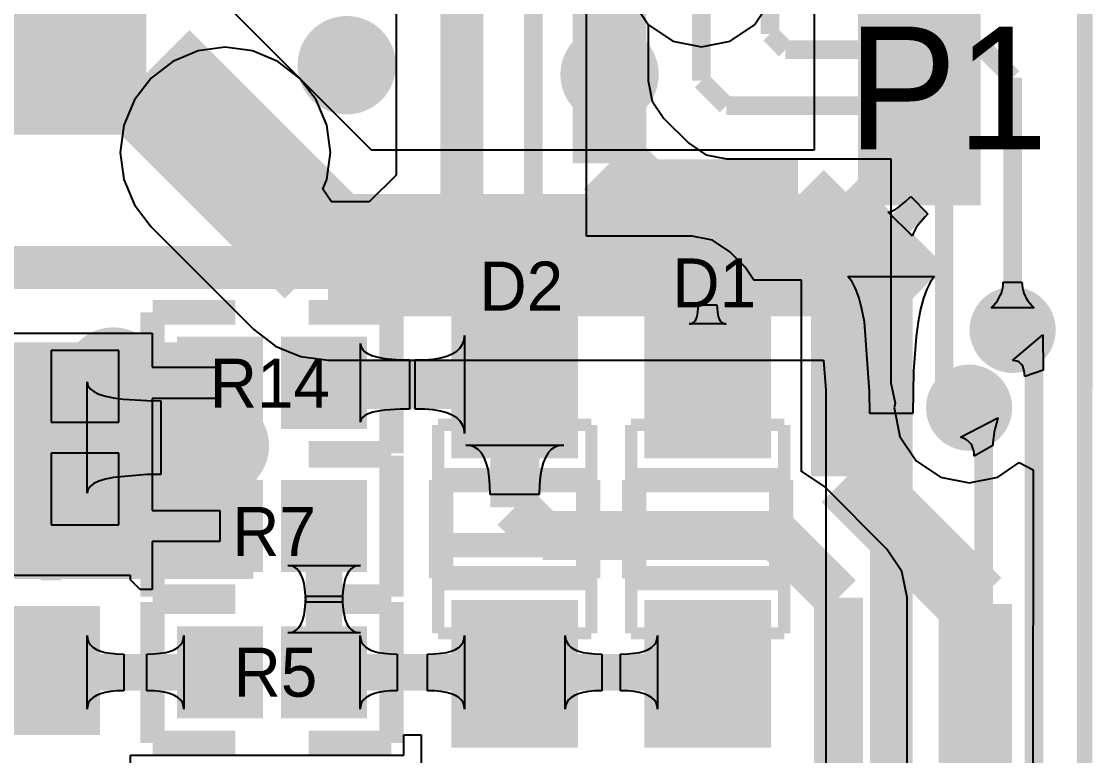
# Model space of a CAD drawing. Extents: x 72.1 to 112.7, y 45.7 to 113.8.
# Drawn here: x 96.83 to 105.58, y 66.02 to 72.01 of the extents above; entities that cross this region are included whole.
import ezdxf

# ---------------------------------------------------------------- set-up
doc = ezdxf.new("R2010")
doc.units = 0
doc.header["$MEASUREMENT"] = 0
for name, color, linetype in [('BOTTOMLAYER', 5, 'CONTINUOUS'), ('BOTTOMSOLDER', 6, 'CONTINUOUS'), ('KEEPOUTLAYER', 6, 'CONTINUOUS'), ('MECHANICAL13', 56, 'CONTINUOUS'), ('MECHANICAL15', 56, 'CONTINUOUS'), ('MULTILAYER', 9, 'CONTINUOUS'), ('TOPLAYER', 1, 'CONTINUOUS'), ('TOPOVERLAY', 2, 'CONTINUOUS'), ('TOPPASTE', 8, 'CONTINUOUS'), ('TOPSOLDER', 216, 'CONTINUOUS')]:
    doc.layers.add(name, color=color, linetype=linetype)

msp = doc.modelspace()

# ---------------------------------------------------------------- linework, layer by layer
at = {"layer": 'BOTTOMLAYER'}
for p, q in [((101.811204, 72.181291), (101.943817, 71.982825)), ((102.808966, 71.982825), (102.94158, 72.181291)), ((103.297457, 72.163488), (103.297457, 70.961334)), ((101.943817, 71.982825), (102.142282, 71.850212)), ((102.610501, 71.850212), (102.808966, 71.982825)), ((102.142282, 71.850212), (102.376392, 71.803646)), ((102.376392, 71.803646), (102.610501, 71.850212)), ((98.268297, 71.770319), (98.061523, 71.684672)), ((98.490192, 71.799534), (98.268297, 71.770319)), ((98.712086, 71.770319), (98.490192, 71.799534)), ((98.91886, 71.684672), (98.712086, 71.770319)), ((98.061523, 71.684672), (97.883965, 71.548427)), ((99.096419, 71.548427), (98.91886, 71.684672)), ((97.883965, 71.548427), (97.747719, 71.370868)), ((99.683512, 70.961334), (99.096419, 71.548427)), ((97.747719, 71.370868), (97.662073, 71.164094)), ((97.662073, 71.164094), (97.632858, 70.9422)), ((97.632858, 70.9422), (97.662073, 70.720306)), ((103.297457, 70.961334), (99.683512, 70.961334)), ((97.662073, 70.720306), (97.747719, 70.513532)), ((103.998575, 70.504957), (104.039231, 70.538899)), ((104.039231, 70.538899), (104.084079, 70.58151)), ((104.084079, 70.58151), (104.225501, 70.440088)), ((97.747719, 70.513532), (97.883965, 70.335973)), ((103.901756, 70.455142), (103.915273, 70.458028)), ((104.099134, 70.257764), (103.901756, 70.455142)), ((103.915273, 70.458028), (103.929838, 70.46308)), ((103.929838, 70.46308), (103.945451, 70.470298)), ((103.945451, 70.470298), (103.962111, 70.479684)), ((103.962111, 70.479684), (103.97982, 70.491238)), ((103.97982, 70.491238), (103.998575, 70.504957)), ((104.203111, 70.417141), (104.148948, 70.354584)), ((104.225501, 70.440088), (104.203111, 70.417141)), ((97.883965, 70.335973), (98.722165, 69.497773)), ((104.102019, 70.271282), (104.099134, 70.257764)), ((104.107071, 70.285846), (104.102019, 70.271282)), ((104.11429, 70.30146), (104.107071, 70.285846)), ((104.123675, 70.318119), (104.11429, 70.30146)), ((104.13523, 70.335828), (104.123675, 70.318119)), ((104.148948, 70.354584), (104.13523, 70.335828)), ((103.605985, 69.885098), (103.572018, 69.928468)), ((103.572018, 69.928468), (104.279565, 69.928468)), ((104.279565, 69.928468), (104.245598, 69.885098)), ((103.636376, 69.826586), (103.605985, 69.885098)), ((104.245598, 69.885098), (104.215207, 69.826586)), ((103.663191, 69.752934), (103.636376, 69.826586)), ((103.686432, 69.664141), (103.663191, 69.752934)), ((104.188392, 69.752934), (104.165151, 69.664141)), ((104.215207, 69.826586), (104.188392, 69.752934)), ((103.706099, 69.560206), (103.686432, 69.664141)), ((104.165151, 69.664141), (104.145484, 69.560206)), ((98.722165, 69.497773), (98.899723, 69.361528)), ((103.749005, 68.993062), (103.706099, 69.560206)), ((104.145484, 69.560206), (104.129396, 69.441131)), ((104.129396, 69.441131), (104.107943, 69.15756)), ((104.915277, 69.244403), (105.163132, 69.454164)), ((105.163132, 69.454164), (105.166592, 69.165086)), ((98.899723, 69.361528), (98.985372, 69.326051)), ((98.985372, 69.326051), (99.106497, 69.275879)), ((99.106497, 69.275879), (99.328392, 69.246666)), ((99.328392, 69.246666), (103.371942, 69.246666)), ((103.371942, 69.246666), (103.390509, 69.001229)), ((104.934146, 69.243024), (104.915277, 69.244403)), ((104.95103, 69.239064), (104.934146, 69.243024)), ((104.965927, 69.232526), (104.95103, 69.239064)), ((104.978838, 69.223405), (104.965927, 69.232526)), ((104.989762, 69.211703), (104.978838, 69.223405)), ((104.107943, 69.15756), (104.100793, 68.813423)), ((104.9987, 69.197423), (104.989762, 69.211703)), ((105.005652, 69.180563), (104.9987, 69.197423)), ((105.010618, 69.161119), (105.005652, 69.180563)), ((105.013597, 69.139097), (105.010618, 69.161119)), ((105.014593, 69.114495), (105.013597, 69.139097)), ((105.166592, 69.165086), (105.014593, 69.114495)), ((103.390509, 69.001229), (103.390509, 64.919603)), ((103.750791, 68.813423), (103.749005, 68.993062)), ((104.100793, 68.813423), (103.750791, 68.813423)), ((104.490784, 68.619403), (104.79674, 68.776764)), ((104.788769, 68.752956), (104.769895, 68.683274)), ((104.79674, 68.776764), (104.788769, 68.752956)), ((104.512067, 68.611956), (104.490784, 68.619403)), ((104.531109, 68.60269), (104.512067, 68.611956)), ((104.765282, 68.660625), (104.756473, 68.594414)), ((104.769895, 68.683274), (104.765282, 68.660625)), ((104.547909, 68.5916), (104.531109, 68.60269)), ((104.562471, 68.578687), (104.547909, 68.5916)), ((104.574792, 68.563955), (104.562471, 68.578687)), ((104.584873, 68.547399), (104.574792, 68.563955)), ((104.592714, 68.52902), (104.584873, 68.547399)), ((104.598315, 68.508822), (104.592714, 68.52902)), ((104.754797, 68.551722), (104.602793, 68.462954)), ((104.755216, 68.572924), (104.754797, 68.551722)), ((104.756473, 68.594414), (104.755216, 68.572924)), ((104.601675, 68.486797), (104.598315, 68.508822)), ((104.602793, 68.462954), (104.601675, 68.486797))]:
    msp.add_line(p, q, dxfattribs=at)
for points, const_width in [([(104.15479, 70.510799), (104.15479, 72.771)], 1.000001), ([(98.490192, 70.9422), (99.328392, 70.104)], 1.000001), ([(103.747992, 70.104), (104.010793, 70.366801)], 1.000001), ([(99.328392, 70.104), (103.747992, 70.104)], 1.000001), ([(103.925792, 70.2818), (104.15479, 70.510799)], 0.2), ([(103.925792, 64.919603), (103.925792, 70.2818)], 0.349999), ([(104.916392, 69.4944), (105.090592, 69.320199)], 0.152001), ([(105.090592, 53.438001), (105.090592, 69.320199)], 0.152001), ([(104.560792, 68.8594), (104.678795, 68.741397)], 0.152001), ([(104.678795, 53.813603), (104.678795, 68.741397)], 0.152001)]:
    msp.add_lwpolyline(points, dxfattribs=dict(at, const_width=const_width))
for points, const_width in [([(99.330792, 71.6534, 1), (99.630791, 71.6534, 1)], 0.299999), ([(101.476393, 71.5772, 1), (101.776393, 71.5772, 1)], 0.299999), ([(98.340192, 70.9422, 1), (98.640191, 70.9422, 1)], 0.299999), ([(104.791393, 69.4944, 1), (105.04139, 69.4944, 1)], 0.249999), ([(97.425792, 69.1134, 1), (97.725791, 69.1134, 1)], 0.299999), ([(104.435793, 68.8594, 1), (104.68579, 68.8594, 1)], 0.249999), ([(98.296189, 68.547803, 1), (98.596188, 68.547803, 1)], 0.299999), ([(97.469792, 68.0212, 1), (97.769792, 68.0212, 1)], 0.299999)]:
    msp.add_lwpolyline(points, format="xyb", close=True, dxfattribs=dict(at, const_width=const_width))
at = {"layer": 'BOTTOMSOLDER'}
for points, const_width in [([(103.753991, 72.771, 1), (104.55559, 72.771, 1)], 0.801599), ([(99.279992, 71.6534, 1), (99.681591, 71.6534, 1)], 0.401599), ([(101.425593, 71.5772, 1), (101.827193, 71.5772, 1)], 0.401599), ([(98.289392, 70.9422, 1), (98.690991, 70.9422, 1)], 0.401599), ([(104.740593, 69.4944, 1), (105.09219, 69.4944, 1)], 0.351599), ([(97.374992, 69.1134, 1), (97.776591, 69.1134, 1)], 0.401599), ([(104.384993, 68.8594, 1), (104.73659, 68.8594, 1)], 0.351599), ([(98.245389, 68.547803, 1), (98.646988, 68.547803, 1)], 0.401599), ([(97.418992, 68.0212, 1), (97.820592, 68.0212, 1)], 0.401599)]:
    msp.add_lwpolyline(points, format="xyb", close=True, dxfattribs=dict(at, const_width=const_width))
at = {"layer": 'KEEPOUTLAYER', "const_width": 0.127}
msp.add_lwpolyline([(105.500592, 50.037992), (105.51333, 108.887237)], dxfattribs=at)
at = {"layer": 'MECHANICAL13', "const_width": 0.1}
for points in [[(100.227389, 68.718798), (101.477389, 68.718801)], [(100.227389, 68.718798), (100.227394, 67.018799)], [(101.477389, 68.718801), (101.477394, 67.018802)], [(101.802189, 68.718798), (103.052189, 68.718801)], [(101.802189, 68.718798), (101.802194, 67.018799)], [(103.052189, 68.718801), (103.052194, 67.018802)], [(100.227394, 67.018799), (101.477394, 67.018802)], [(101.802194, 67.018799), (103.052194, 67.018802)]]:
    msp.add_lwpolyline(points, dxfattribs=at)
at = {"layer": 'MECHANICAL15', "const_width": 0.1}
for points in [[(100.852389, 69.768799), (100.852394, 70.368795)], [(102.427189, 69.768799), (102.427194, 70.368795)], [(100.55239, 70.068803), (101.152391, 70.068801)], [(102.12719, 70.068803), (102.727191, 70.068801)]]:
    msp.add_lwpolyline(points, dxfattribs=at)
at = {"layer": 'MULTILAYER'}
for points, const_width in [([(99.330792, 71.6534, 1), (99.630791, 71.6534, 1)], 0.299999), ([(101.476393, 71.5772, 1), (101.776393, 71.5772, 1)], 0.299999), ([(98.340192, 70.9422, 1), (98.640191, 70.9422, 1)], 0.299999), ([(104.791393, 69.4944, 1), (105.04139, 69.4944, 1)], 0.249999), ([(97.425792, 69.1134, 1), (97.725791, 69.1134, 1)], 0.299999), ([(104.435793, 68.8594, 1), (104.68579, 68.8594, 1)], 0.249999), ([(98.296189, 68.547803, 1), (98.596188, 68.547803, 1)], 0.299999), ([(97.469792, 68.0212, 1), (97.769792, 68.0212, 1)], 0.299999)]:
    msp.add_lwpolyline(points, format="xyb", close=True, dxfattribs=dict(at, const_width=const_width))
at = {"layer": 'TOPLAYER'}
for p, q in [((101.439137, 70.259148), (101.439137, 73.837787)), ((99.885309, 72.731056), (99.885309, 70.757519)), ((99.096419, 71.548427), (98.451208, 72.193638)), ((101.811204, 72.181291), (101.942047, 71.985475)), ((101.942047, 71.985475), (101.942047, 71.5264)), ((99.232667, 71.370866), (99.096419, 71.548427)), ((101.942047, 71.5264), (101.97511, 71.360182)), ((99.318313, 71.164092), (99.232667, 71.370866)), ((101.97511, 71.360182), (102.069262, 71.219271)), ((99.347528, 70.9422), (99.318313, 71.164092)), ((102.069262, 71.219271), (102.272457, 71.016076)), ((102.272457, 71.016076), (102.27246, 71.016073)), ((102.27246, 71.016073), (102.272457, 71.016073)), ((102.272457, 71.016073), (102.27246, 71.016068)), ((102.27246, 71.016068), (102.272462, 71.016068)), ((102.272462, 71.016068), (102.272465, 71.016066)), ((102.272465, 71.016066), (102.272465, 71.016068)), ((102.272465, 71.016068), (102.272465, 71.016066)), ((102.272465, 71.016066), (102.272465, 71.016066)), ((102.272465, 71.016066), (102.272465, 71.016066)), ((102.272465, 71.016066), (102.272468, 71.016066)), ((102.272468, 71.016066), (102.272468, 71.016068)), ((102.272468, 71.016068), (102.413374, 70.921918)), ((99.318313, 70.720303), (99.347528, 70.9422)), ((102.413374, 70.921918), (102.579592, 70.888855)), ((102.579592, 70.888855), (103.923247, 70.888855)), ((103.923247, 70.888855), (103.923247, 69.0626)), ((99.286411, 70.64328), (99.318313, 70.720303)), ((99.885309, 70.757519), (99.665472, 70.537682)), ((99.356969, 70.537682), (99.286411, 70.64328)), ((99.665472, 70.537682), (99.356969, 70.537682)), ((102.299988, 70.259148), (101.439137, 70.259148)), ((102.466206, 70.226085), (102.299988, 70.259148)), ((102.607118, 70.131932), (102.466206, 70.226085)), ((102.734311, 70.004737), (102.607118, 70.131932)), ((102.734318, 70.004732), (102.734311, 70.004737)), ((102.8051, 69.898798), (102.734318, 70.004732)), ((103.192189, 69.898798), (102.8051, 69.898798)), ((103.192189, 68.337758), (103.192189, 69.898798)), ((104.831482, 69.816411), (104.83643, 69.838151)), ((104.83643, 69.838151), (104.839402, 69.860203)), ((104.839402, 69.860203), (104.84039, 69.882568)), ((104.84039, 69.882568), (104.992394, 69.882568)), ((104.992394, 69.882568), (104.993382, 69.860203)), ((104.993382, 69.860203), (104.996353, 69.838151)), ((104.996353, 69.838151), (105.001301, 69.816411)), ((104.791881, 69.732558), (104.804751, 69.753056)), ((104.804751, 69.753056), (104.81564, 69.773863)), ((104.81564, 69.773863), (104.82455, 69.794981)), ((104.82455, 69.794981), (104.831482, 69.816411)), ((105.001301, 69.816411), (105.008233, 69.794981)), ((105.008233, 69.794981), (105.017143, 69.773863)), ((105.017143, 69.773863), (105.028032, 69.753056)), ((105.028032, 69.753056), (105.040902, 69.732558)), ((102.348154, 69.641839), (102.35043, 69.668172)), ((102.35043, 69.668172), (102.35119, 69.697603)), ((102.35119, 69.697603), (102.503188, 69.697603)), ((102.503188, 69.697603), (102.503948, 69.668172)), ((102.503948, 69.668172), (102.506224, 69.641839)), ((104.741391, 69.672937), (104.760202, 69.6925)), ((105.091393, 69.672937), (104.741391, 69.672937)), ((104.760202, 69.6925), (104.777032, 69.712373)), ((104.777032, 69.712373), (104.791881, 69.732558)), ((105.040902, 69.732558), (105.055751, 69.712373)), ((105.055751, 69.712373), (105.072581, 69.6925)), ((105.072581, 69.6925), (105.091393, 69.672937)), ((102.323882, 69.567486), (102.332226, 69.581428)), ((102.332226, 69.581428), (102.339054, 69.598466)), ((102.339054, 69.598466), (102.344362, 69.618603)), ((102.344362, 69.618603), (102.348154, 69.641839)), ((102.506224, 69.641839), (102.510016, 69.618603)), ((102.510016, 69.618603), (102.515325, 69.598466)), ((102.515325, 69.598466), (102.522152, 69.581428)), ((102.522152, 69.581428), (102.530496, 69.567486)), ((102.275338, 69.542703), (102.28975, 69.544253)), ((102.57904, 69.542703), (102.275338, 69.542703)), ((102.28975, 69.544253), (102.302645, 69.548898)), ((102.302645, 69.548898), (102.314022, 69.556645)), ((102.314022, 69.556645), (102.323882, 69.567486)), ((102.530496, 69.567486), (102.540356, 69.556645)), ((102.540356, 69.556645), (102.551733, 69.548898)), ((102.551733, 69.548898), (102.564628, 69.544253)), ((102.564628, 69.544253), (102.57904, 69.542703)), ((95.306759, 69.467118), (97.892194, 69.467118)), ((97.892194, 69.467118), (97.892194, 69.1896)), ((100.427363, 69.376801), (100.439454, 69.410798)), ((100.439454, 69.410798), (100.443485, 69.448799)), ((100.443485, 69.448799), (100.443485, 68.648801)), ((97.619792, 69.326811), (97.067792, 69.326811)), ((97.067792, 69.326811), (97.067792, 68.742611)), ((97.619792, 68.742611), (97.619792, 69.326811)), ((99.593146, 68.740647), (99.593146, 69.384553)), ((99.593146, 69.384553), (99.597146, 69.358759)), ((99.597146, 69.358759), (99.609145, 69.33568)), ((99.609145, 69.33568), (99.629145, 69.31532)), ((99.629145, 69.31532), (99.657146, 69.297672)), ((100.342723, 69.2988), (100.378997, 69.320799)), ((100.378997, 69.320799), (100.407211, 69.346801)), ((100.407211, 69.346801), (100.427363, 69.376801)), ((99.657146, 69.297672), (99.693146, 69.282737)), ((99.693146, 69.282737), (99.737146, 69.270519)), ((99.737146, 69.270519), (99.789145, 69.261017)), ((99.789145, 69.261017), (99.849145, 69.25423)), ((99.849145, 69.25423), (99.917146, 69.250156)), ((99.917146, 69.250156), (99.993145, 69.2488)), ((99.993145, 69.2488), (99.993145, 68.848801)), ((100.040437, 69.2488), (100.117016, 69.250799)), ((100.040437, 68.848801), (100.040437, 69.2488)), ((100.117016, 69.250799), (100.185535, 69.256801)), ((100.185535, 69.256801), (100.245992, 69.266801)), ((100.245992, 69.266801), (100.298387, 69.280799)), ((100.298387, 69.280799), (100.342723, 69.2988)), ((97.892194, 69.1896), (98.446194, 69.1896)), ((98.446194, 69.1896), (98.446194, 68.9356)), ((97.362744, 68.161459), (97.362744, 69.069763)), ((97.362744, 69.069763), (97.368744, 69.040474)), ((103.923247, 69.0626), (103.95631, 68.896382)), ((97.368744, 69.040474), (97.386745, 69.014269)), ((97.386745, 69.014269), (97.416744, 68.991145)), ((97.416744, 68.991145), (97.458743, 68.971104)), ((97.458743, 68.971104), (97.512744, 68.954147)), ((97.512744, 68.954147), (97.578743, 68.940274)), ((97.578743, 68.940274), (97.656744, 68.929484)), ((97.656744, 68.929484), (97.848743, 68.917152)), ((97.848743, 68.917152), (97.962743, 68.91561)), ((98.446194, 68.9356), (97.892194, 68.9356)), ((97.892194, 68.9356), (97.892194, 68.483602)), ((97.962743, 68.91561), (97.962743, 68.315611)), ((103.956373, 68.896286), (103.949038, 68.8594)), ((103.95631, 68.896382), (103.956373, 68.896286)), ((99.629145, 68.795806), (99.609145, 68.779583)), ((99.657146, 68.809865), (99.629145, 68.795806)), ((99.693146, 68.821762), (99.657146, 68.809865)), ((99.737146, 68.831496), (99.693146, 68.821762)), ((99.789145, 68.839067), (99.737146, 68.831496)), ((99.917146, 68.847719), (99.789145, 68.839067)), ((99.993145, 68.848801), (99.917146, 68.847719)), ((100.117016, 68.846802), (100.040437, 68.848801)), ((100.185535, 68.8408), (100.117016, 68.846802)), ((100.245992, 68.8308), (100.185535, 68.8408)), ((100.298387, 68.816802), (100.245992, 68.8308)), ((100.342723, 68.798801), (100.298387, 68.816802)), ((100.378997, 68.776802), (100.342723, 68.798801)), ((103.949038, 68.8594), (103.995604, 68.625291)), ((97.067792, 68.742611), (97.619792, 68.742611)), ((99.597146, 68.761196), (99.593146, 68.740647)), ((99.609145, 68.779583), (99.597146, 68.761196)), ((100.407211, 68.7508), (100.378997, 68.776802)), ((100.427363, 68.7208), (100.407211, 68.7508)), ((100.439454, 68.686802), (100.427363, 68.7208)), ((100.443485, 68.648801), (100.439454, 68.686802)), ((103.995604, 68.625291), (104.128217, 68.426825)), ((100.490391, 68.550866), (100.45239, 68.554897)), ((100.45239, 68.554897), (101.252388, 68.554897)), ((100.524389, 68.538776), (100.490391, 68.550866)), ((100.554389, 68.518623), (100.524389, 68.538776)), ((100.580391, 68.490409), (100.554389, 68.518623)), ((101.15039, 68.518623), (101.124388, 68.490409)), ((101.180389, 68.538776), (101.15039, 68.518623)), ((101.214387, 68.550866), (101.180389, 68.538776)), ((101.252388, 68.554897), (101.214387, 68.550866)), ((97.619792, 68.488611), (97.067792, 68.488611)), ((97.067792, 68.488611), (97.067792, 67.904411)), ((97.619792, 67.904411), (97.619792, 68.488611)), ((97.892192, 68.483604), (97.892184, 68.473196)), ((97.892184, 68.473196), (97.892189, 68.473196)), ((97.892189, 68.473196), (97.892189, 68.0212)), ((97.892194, 68.483602), (97.892192, 68.483604)), ((97.892194, 68.483602), (97.892194, 68.483602)), ((97.892194, 68.483602), (97.892194, 68.483602)), ((100.60239, 68.454135), (100.580391, 68.490409)), ((100.620391, 68.4098), (100.60239, 68.454135)), ((101.102389, 68.454135), (101.084388, 68.4098)), ((101.124388, 68.490409), (101.102389, 68.454135)), ((100.634389, 68.357405), (100.620391, 68.4098)), ((100.644388, 68.296947), (100.634389, 68.357405)), ((101.07039, 68.357405), (101.06039, 68.296947)), ((101.084388, 68.4098), (101.07039, 68.357405)), ((104.128217, 68.426825), (104.326682, 68.294212)), ((104.794901, 68.294212), (104.970956, 68.411852)), ((104.970956, 68.411852), (105.082957, 68.351971)), ((105.082957, 68.351971), (105.081687, 62.483164)), ((97.458743, 68.260117), (97.416744, 68.240077)), ((97.512744, 68.277075), (97.458743, 68.260117)), ((97.578743, 68.290948), (97.512744, 68.277075)), ((97.848743, 68.31407), (97.578743, 68.290948)), ((97.962743, 68.315611), (97.848743, 68.31407)), ((100.650391, 68.228428), (100.644388, 68.296947)), ((101.06039, 68.296947), (101.054388, 68.228428)), ((103.200591, 68.336086), (103.192189, 68.337758)), ((103.382519, 68.214527), (103.200591, 68.336086)), ((104.326682, 68.294212), (104.560792, 68.247646)), ((104.560792, 68.247646), (104.794901, 68.294212)), ((97.368744, 68.190748), (97.362744, 68.161459)), ((97.386745, 68.216953), (97.368744, 68.190748)), ((97.416744, 68.240077), (97.386745, 68.216953)), ((100.652389, 68.15185), (100.650391, 68.228428)), ((101.054388, 68.228428), (101.052389, 68.15185)), ((103.890519, 67.706527), (103.382519, 68.214527)), ((101.052389, 68.15185), (100.652389, 68.15185)), ((97.892189, 68.0212), (98.446189, 68.0212)), ((98.446189, 68.0212), (98.446189, 67.7672)), ((97.067792, 67.904411), (97.619792, 67.904411)), ((98.446189, 67.7672), (97.892189, 67.7672)), ((97.892189, 67.7672), (97.892189, 67.3754)), ((104.012081, 67.524597), (103.890519, 67.706527)), ((99.027158, 67.569248), (98.999238, 67.572247)), ((98.999238, 67.572247), (99.593141, 67.572247)), ((99.052141, 67.560248), (99.027158, 67.569248)), ((99.074183, 67.545247), (99.052141, 67.560248)), ((99.540238, 67.560248), (99.518196, 67.545247)), ((99.565221, 67.569248), (99.540238, 67.560248)), ((99.593141, 67.572247), (99.565221, 67.569248)), ((97.715791, 67.490589), (96.165792, 67.490589)), ((97.715791, 67.455804), (97.715791, 67.490589)), ((99.093287, 67.524246), (99.074183, 67.545247)), ((99.109451, 67.497249), (99.093287, 67.524246)), ((99.122677, 67.464247), (99.109451, 67.497249)), ((99.482928, 67.497249), (99.469702, 67.464247)), ((99.499092, 67.524246), (99.482928, 67.497249)), ((99.518196, 67.545247), (99.499092, 67.524246)), ((104.054765, 67.31), (104.012081, 67.524597)), ((97.79619, 67.375405), (97.715791, 67.455804)), ((99.132964, 67.425247), (99.122677, 67.464247)), ((99.140312, 67.380249), (99.132964, 67.425247)), ((99.144719, 67.329248), (99.140312, 67.380249)), ((99.452067, 67.380249), (99.44766, 67.329248)), ((99.459415, 67.425247), (99.452067, 67.380249)), ((99.469702, 67.464247), (99.459415, 67.425247)), ((97.892189, 67.3754), (97.79619, 67.375405)), ((97.79619, 67.375405), (97.79619, 67.375405)), ((99.14619, 67.272248), (99.144719, 67.329248)), ((99.144719, 67.265352), (99.14619, 67.322352)), ((99.14619, 67.322352), (99.446189, 67.322352)), ((99.44766, 67.329248), (99.446189, 67.272248)), ((99.446189, 67.322352), (99.44766, 67.265352)), ((104.054765, 64.477316), (104.054765, 67.31)), ((99.132964, 67.169353), (99.140312, 67.214351)), ((99.140312, 67.214351), (99.144719, 67.265352)), ((99.446189, 67.272248), (99.14619, 67.272248)), ((99.44766, 67.265352), (99.452067, 67.214351)), ((99.452067, 67.214351), (99.459415, 67.169353)), ((99.109451, 67.097351), (99.122677, 67.130353)), ((99.122677, 67.130353), (99.132964, 67.169353)), ((99.459415, 67.169353), (99.469702, 67.130353)), ((99.469702, 67.130353), (99.482928, 67.097351)), ((99.027158, 67.025352), (99.052141, 67.034352)), ((99.052141, 67.034352), (99.074183, 67.049353)), ((99.074183, 67.049353), (99.093287, 67.070354)), ((99.093287, 67.070354), (99.109451, 67.097351)), ((99.482928, 67.097351), (99.499092, 67.070354)), ((99.499092, 67.070354), (99.518196, 67.049353)), ((99.518196, 67.049353), (99.540238, 67.034352)), ((99.540238, 67.034352), (99.565221, 67.025352)), ((97.362744, 66.400401), (97.362744, 67.000399)), ((97.362744, 67.000399), (97.365744, 66.971901)), ((97.365744, 66.971901), (97.374743, 66.946399)), ((97.374743, 66.946399), (97.389744, 66.9239)), ((98.125011, 66.9239), (98.140164, 66.946399)), ((98.140164, 66.946399), (98.149255, 66.971901)), ((98.149255, 66.971901), (98.152285, 67.000399)), ((98.152285, 67.000399), (98.152285, 66.400401)), ((98.999238, 67.022353), (99.027158, 67.025352)), ((99.593141, 67.022353), (98.999238, 67.022353)), ((99.565221, 67.025352), (99.593141, 67.022353)), ((99.590093, 66.400401), (99.590093, 67.000399)), ((99.590093, 67.000399), (99.593123, 66.971901)), ((99.593123, 66.971901), (99.602214, 66.946399)), ((99.602214, 66.946399), (99.617367, 66.9239)), ((100.416215, 66.9239), (100.431369, 66.946399)), ((100.431369, 66.946399), (100.44046, 66.971901)), ((100.44046, 66.971901), (100.44349, 67.000399)), ((100.44349, 67.000399), (100.44349, 66.400401)), ((101.264347, 66.400401), (101.264347, 67.000399)), ((101.264347, 67.000399), (101.267346, 66.971901)), ((101.267346, 66.971901), (101.276346, 66.946399)), ((101.276346, 66.946399), (101.291347, 66.9239)), ((101.991015, 66.9239), (102.006169, 66.946399)), ((102.006169, 66.946399), (102.01526, 66.971901)), ((102.01526, 66.971901), (102.01829, 67.000399)), ((102.01829, 67.000399), (102.01829, 66.400401)), ((97.389744, 66.9239), (97.410745, 66.9044)), ((97.410745, 66.9044), (97.437743, 66.8879)), ((97.437743, 66.8879), (97.470745, 66.8744)), ((97.470745, 66.8744), (97.509744, 66.8639)), ((97.509744, 66.8639), (97.554743, 66.856399)), ((97.554743, 66.856399), (97.605743, 66.851901)), ((97.906817, 66.851901), (97.958336, 66.856399)), ((97.958336, 66.856399), (98.003792, 66.8639)), ((98.003792, 66.8639), (98.043187, 66.8744)), ((98.043187, 66.8744), (98.076522, 66.8879)), ((98.076522, 66.8879), (98.103797, 66.9044)), ((98.103797, 66.9044), (98.125011, 66.9239)), ((99.617367, 66.9239), (99.638582, 66.9044)), ((99.638582, 66.9044), (99.665856, 66.8879)), ((99.665856, 66.8879), (99.699191, 66.8744)), ((99.699191, 66.8744), (99.738586, 66.8639)), ((99.738586, 66.8639), (99.784042, 66.856399)), ((99.784042, 66.856399), (99.835561, 66.851901)), ((100.198022, 66.851901), (100.24954, 66.856399)), ((100.24954, 66.856399), (100.294996, 66.8639)), ((100.294996, 66.8639), (100.334392, 66.8744)), ((100.334392, 66.8744), (100.367729, 66.8879)), ((100.367729, 66.8879), (100.395001, 66.9044)), ((100.395001, 66.9044), (100.416215, 66.9239)), ((101.291347, 66.9239), (101.312348, 66.9044)), ((101.312348, 66.9044), (101.339345, 66.8879)), ((101.339345, 66.8879), (101.372347, 66.8744)), ((101.372347, 66.8744), (101.411347, 66.8639)), ((101.411347, 66.8639), (101.456345, 66.856399)), ((101.456345, 66.856399), (101.507346, 66.851901)), ((101.772822, 66.851901), (101.82434, 66.856399)), ((101.82434, 66.856399), (101.869796, 66.8639)), ((101.869796, 66.8639), (101.909192, 66.8744)), ((101.909192, 66.8744), (101.942529, 66.8879)), ((101.942529, 66.8879), (101.969801, 66.9044)), ((101.969801, 66.9044), (101.991015, 66.9239)), ((97.605743, 66.851901), (97.662743, 66.8504)), ((97.662743, 66.8504), (97.662743, 66.5504)), ((97.849238, 66.8504), (97.906817, 66.851901)), ((97.849238, 66.5504), (97.849238, 66.8504)), ((99.835561, 66.851901), (99.89314, 66.8504)), ((99.89314, 66.8504), (99.89314, 66.5504)), ((100.140442, 66.8504), (100.198022, 66.851901)), ((100.140442, 66.5504), (100.140442, 66.8504)), ((101.507346, 66.851901), (101.564346, 66.8504)), ((101.564346, 66.8504), (101.564346, 66.5504)), ((101.715242, 66.8504), (101.772822, 66.851901)), ((101.715242, 66.5504), (101.715242, 66.8504)), ((97.437743, 66.5129), (97.410745, 66.4964)), ((97.470745, 66.5264), (97.437743, 66.5129)), ((97.509744, 66.5369), (97.470745, 66.5264)), ((97.554743, 66.544401), (97.509744, 66.5369)), ((97.605743, 66.548899), (97.554743, 66.544401)), ((97.662743, 66.5504), (97.605743, 66.548899)), ((97.906817, 66.548899), (97.849238, 66.5504)), ((97.958336, 66.544401), (97.906817, 66.548899)), ((98.003792, 66.5369), (97.958336, 66.544401)), ((98.043187, 66.5264), (98.003792, 66.5369)), ((98.076522, 66.5129), (98.043187, 66.5264)), ((98.103797, 66.4964), (98.076522, 66.5129)), ((99.665856, 66.5129), (99.638582, 66.4964)), ((99.699191, 66.5264), (99.665856, 66.5129)), ((99.738586, 66.5369), (99.699191, 66.5264)), ((99.784042, 66.544401), (99.738586, 66.5369)), ((99.835561, 66.548899), (99.784042, 66.544401)), ((99.89314, 66.5504), (99.835561, 66.548899)), ((100.198022, 66.548899), (100.140442, 66.5504)), ((100.24954, 66.544401), (100.198022, 66.548899)), ((100.294996, 66.5369), (100.24954, 66.544401)), ((100.334392, 66.5264), (100.294996, 66.5369)), ((100.367729, 66.5129), (100.334392, 66.5264)), ((100.395001, 66.4964), (100.367729, 66.5129)), ((101.339345, 66.5129), (101.312348, 66.4964)), ((101.372347, 66.5264), (101.339345, 66.5129)), ((101.411347, 66.5369), (101.372347, 66.5264)), ((101.456345, 66.544401), (101.411347, 66.5369)), ((101.507346, 66.548899), (101.456345, 66.544401)), ((101.564346, 66.5504), (101.507346, 66.548899)), ((101.772822, 66.548899), (101.715242, 66.5504)), ((101.82434, 66.544401), (101.772822, 66.548899)), ((101.869796, 66.5369), (101.82434, 66.544401)), ((101.909192, 66.5264), (101.869796, 66.5369)), ((101.942529, 66.5129), (101.909192, 66.5264)), ((101.969801, 66.4964), (101.942529, 66.5129)), ((97.365744, 66.428899), (97.362744, 66.400401)), ((97.374743, 66.454401), (97.365744, 66.428899)), ((97.389744, 66.4769), (97.374743, 66.454401)), ((97.410745, 66.4964), (97.389744, 66.4769)), ((98.125011, 66.4769), (98.103797, 66.4964)), ((98.140164, 66.454401), (98.125011, 66.4769)), ((98.149255, 66.428899), (98.140164, 66.454401)), ((98.152285, 66.400401), (98.149255, 66.428899)), ((99.593123, 66.428899), (99.590093, 66.400401)), ((99.602214, 66.454401), (99.593123, 66.428899)), ((99.617367, 66.4769), (99.602214, 66.454401)), ((99.638582, 66.4964), (99.617367, 66.4769)), ((100.416215, 66.4769), (100.395001, 66.4964)), ((100.431369, 66.454401), (100.416215, 66.4769)), ((100.44046, 66.428899), (100.431369, 66.454401)), ((100.44349, 66.400401), (100.44046, 66.428899)), ((101.267346, 66.428899), (101.264347, 66.400401)), ((101.276346, 66.454401), (101.267346, 66.428899)), ((101.291347, 66.4769), (101.276346, 66.454401)), ((101.312348, 66.4964), (101.291347, 66.4769)), ((101.991015, 66.4769), (101.969801, 66.4964)), ((102.006169, 66.454401), (101.991015, 66.4769)), ((102.01526, 66.428899), (102.006169, 66.454401)), ((102.01829, 66.400401), (102.01526, 66.428899)), ((99.946188, 66.0254), (99.946188, 66.190604)), ((99.946188, 66.190604), (100.087394, 66.190604)), ((100.087394, 66.190604), (100.087394, 65.838802)), ((97.715791, 65.940589), (97.715791, 66.025398)), ((97.715791, 66.025398), (97.796193, 66.025398)), ((97.796193, 66.025398), (97.796193, 66.0254)), ((97.796193, 66.0254), (99.946188, 66.0254))]:
    msp.add_line(p, q, dxfattribs=at)
for points, const_width in [([(101.626393, 70.853999), (101.626393, 74.789601)], 0.599999), ([(101.004792, 69.9262), (101.004792, 73.8378)], 0.152001), ([(100.420592, 70.5358), (100.420592, 73.1012)], 0.349999), ([(102.935192, 71.9074), (102.935192, 72.931675)], 0.152001), ([(102.376392, 71.5264), (102.376392, 72.4154)], 0.152001), ([(91.733792, 71.587411), (97.844981, 71.587411)], 1.000001), ([(97.844981, 71.587411), (98.490192, 70.9422)], 1.000001), ([(102.935192, 71.9074), (103.062192, 71.7804)], 0.152001), ([(103.062192, 71.7804), (104.687792, 71.7804)], 0.152001), ([(104.687792, 71.7804), (104.916392, 71.5518)], 0.152001), ([(102.376392, 71.5264), (102.579592, 71.3232)], 0.152001), ([(104.916392, 69.4944), (104.916392, 71.5518)], 0.152001), ([(102.579592, 71.3232), (104.230592, 71.3232)], 0.152001), ([(104.230592, 71.3232), (104.357592, 71.1962)], 0.152001), ([(104.357592, 69.0626), (104.357592, 71.1962)], 0.152001), ([(101.626393, 70.853999), (101.893792, 70.5866)], 0.599999), ([(101.893792, 70.5866), (103.163792, 70.5866)], 0.599999), ([(103.163792, 70.5866), (103.570192, 70.1802)], 0.599999), ([(99.887192, 70.0024), (100.420592, 70.5358)], 0.349999), ([(103.570192, 68.3006), (103.570192, 70.1802)], 0.599999), ([(89.066792, 70.0024), (99.887192, 70.0024)], 0.349999), ([(101.004792, 69.9262), (101.106188, 69.824803)], 0.152001), ([(101.106188, 69.824803), (102.299988, 69.824803)], 0.152001), ([(102.299988, 69.824803), (102.427189, 69.697603)], 0.152001), ([(102.427189, 69.0488), (102.427189, 69.697603)], 0.152001), ([(104.941792, 69.5198), (105.043392, 69.4182)], 0.152001), ([(98.446194, 67.894205), (98.446194, 69.0626)], 0.599999), ([(99.296195, 69.0626), (99.309994, 69.0488)], 0.399999), ([(99.309994, 69.0488), (100.852389, 69.0488)], 0.399999), ([(100.852389, 68.046603), (100.852389, 69.0488)], 0.399999), ([(104.357592, 69.0626), (104.560792, 68.8594)], 0.152001), ([(96.940792, 68.615611), (98.378381, 68.615611)], 0.599999), ([(98.378381, 68.615611), (98.446189, 68.547803)], 0.599999), ([(98.446189, 67.8942), (98.446189, 68.547803)], 0.599999), ([(103.570192, 68.3006), (104.611592, 67.2592)], 0.599999), ([(98.446189, 67.8942), (98.446194, 67.894205)], 0.599999), ([(100.852389, 68.046603), (101.080992, 67.818)], 0.399999), ([(99.29619, 66.7004), (99.29619, 67.8942)], 0.299999), ([(101.080992, 67.818), (102.985992, 67.818)], 0.399999), ([(102.985992, 67.818), (103.493992, 67.31)], 0.399999), ([(104.611592, 63.627), (104.611592, 67.2592)], 0.599999), ([(103.493992, 64.2366), (103.493992, 67.31)], 0.399999), ([(96.940792, 66.715589), (96.955981, 66.7004)], 0.299999), ([(96.955981, 66.7004), (98.446189, 66.7004)], 0.299999), ([(99.29619, 66.7004), (102.415594, 66.7004)], 0.299999), ([(102.415594, 66.7004), (102.427194, 66.6888)], 0.299999)]:
    msp.add_lwpolyline(points, dxfattribs=dict(at, const_width=const_width))
for points, const_width in [([(99.330792, 71.6534, 1), (99.630791, 71.6534, 1)], 0.299999), ([(101.476393, 71.5772, 1), (101.776393, 71.5772, 1)], 0.299999), ([(98.340192, 70.9422, 1), (98.640191, 70.9422, 1)], 0.299999), ([(104.791393, 69.4944, 1), (105.04139, 69.4944, 1)], 0.249999), ([(97.425792, 69.1134, 1), (97.725791, 69.1134, 1)], 0.299999), ([(104.435793, 68.8594, 1), (104.68579, 68.8594, 1)], 0.249999), ([(98.296189, 68.547803, 1), (98.596188, 68.547803, 1)], 0.299999), ([(97.469792, 68.0212, 1), (97.769792, 68.0212, 1)], 0.299999)]:
    msp.add_lwpolyline(points, format="xyb", close=True, dxfattribs=dict(at, const_width=const_width))
for points in [[(101.26739, 68.548801), (101.26739, 69.548799), (100.437389, 68.548801), (100.437389, 69.548799)], [(102.84219, 68.548801), (102.84219, 69.548799), (102.012189, 68.548801), (102.012189, 69.548799)], [(95.924792, 67.4624), (98.718792, 67.4624), (95.924792, 69.3928), (98.718792, 69.3928)], [(98.146194, 68.737599), (98.746193, 68.737599), (98.146194, 69.387601), (98.746193, 69.387601)], [(98.996195, 68.737599), (99.596194, 68.737599), (98.996195, 69.387601), (99.596194, 69.387601)], [(97.365792, 68.158411), (97.365792, 69.072811), (96.515791, 68.158411), (96.515791, 69.072811)], [(98.746188, 68.219201), (98.146189, 68.219201), (98.746188, 67.569199), (98.146189, 67.569199)], [(99.596189, 68.219201), (98.99619, 68.219201), (99.596189, 67.569199), (98.99619, 67.569199)], [(97.365792, 66.290589), (97.365792, 67.14059), (96.515791, 66.290589), (96.515791, 67.14059)], [(101.267395, 66.188801), (101.267395, 67.188799), (100.437394, 66.188801), (100.437394, 67.188799)], [(102.842195, 66.188801), (102.842195, 67.188799), (102.012194, 66.188801), (102.012194, 67.188799)], [(98.746188, 67.025401), (98.146189, 67.025401), (98.746188, 66.375399), (98.146189, 66.375399)], [(99.596189, 67.025401), (98.99619, 67.025401), (99.596189, 66.375399), (98.99619, 66.375399)]]:
    msp.add_solid(points, dxfattribs=at)
at = {"layer": 'TOPOVERLAY'}
for points, const_width in [([(97.896192, 69.637598), (98.571192, 69.637598)], 0.2), ([(97.896192, 68.487597), (97.896192, 69.637598)], 0.2), ([(99.171191, 69.637598), (99.846191, 69.637598)], 0.2), ([(99.846191, 68.487597), (99.846191, 69.637598)], 0.2), ([(97.896192, 68.487597), (98.571192, 68.487597)], 0.2), ([(97.896192, 68.469203), (98.571192, 68.469203)], 0.2), ([(97.896192, 67.319202), (97.896192, 68.469203)], 0.2), ([(99.171191, 68.487597), (99.846191, 68.487597)], 0.2), ([(99.171191, 68.469203), (99.846191, 68.469203)], 0.2), ([(99.846191, 67.319202), (99.846191, 68.469203)], 0.2), ([(100.25239, 68.268799), (100.252393, 67.468798)], 0.2), ([(100.25239, 68.268799), (101.45239, 68.268797)], 0.2), ([(101.45239, 67.468798), (101.45239, 68.268797)], 0.2), ([(101.82719, 68.268799), (101.827193, 67.468798)], 0.2), ([(101.82719, 68.268799), (103.02719, 68.268797)], 0.2), ([(103.02719, 67.468798), (103.02719, 68.268797)], 0.2), ([(97.067792, 67.452189), (97.067792, 67.883989)], 0.17), ([(100.252393, 67.738805), (101.452388, 67.738803)], 0.2), ([(101.827193, 67.738805), (103.027188, 67.738803)], 0.2), ([(100.252393, 67.468798), (101.45239, 67.468798)], 0.2), ([(101.827193, 67.468798), (103.02719, 67.468798)], 0.2), ([(97.896192, 67.319202), (98.571192, 67.319202)], 0.2), ([(99.171191, 67.319202), (99.846191, 67.319202)], 0.2), ([(97.896192, 67.275403), (98.571192, 67.275403)], 0.2), ([(97.896192, 66.125402), (97.896192, 67.275403)], 0.2), ([(99.171191, 67.275403), (99.846191, 67.275403)], 0.2), ([(99.846191, 66.125402), (99.846191, 67.275403)], 0.2), ([(97.896192, 66.125402), (98.571192, 66.125402)], 0.2), ([(99.171191, 66.125402), (99.846191, 66.125402)], 0.2)]:
    msp.add_lwpolyline(points, dxfattribs=dict(at, const_width=const_width))
at = {"layer": 'TOPPASTE'}
for points in [[(101.26739, 68.548801), (101.26739, 69.548799), (100.437389, 68.548801), (100.437389, 69.548799)], [(102.84219, 68.548801), (102.84219, 69.548799), (102.012189, 68.548801), (102.012189, 69.548799)], [(98.146194, 68.737599), (98.746193, 68.737599), (98.146194, 69.387601), (98.746193, 69.387601)], [(98.996195, 68.737599), (99.596194, 68.737599), (98.996195, 69.387601), (99.596194, 69.387601)], [(97.365792, 68.158411), (97.365792, 69.072811), (96.515791, 68.158411), (96.515791, 69.072811)], [(98.746188, 68.219201), (98.146189, 68.219201), (98.746188, 67.569199), (98.146189, 67.569199)], [(99.596189, 68.219201), (98.99619, 68.219201), (99.596189, 67.569199), (98.99619, 67.569199)], [(97.365792, 66.290589), (97.365792, 67.14059), (96.515791, 66.290589), (96.515791, 67.14059)], [(101.267395, 66.188801), (101.267395, 67.188799), (100.437394, 66.188801), (100.437394, 67.188799)], [(102.842195, 66.188801), (102.842195, 67.188799), (102.012194, 66.188801), (102.012194, 67.188799)], [(98.746188, 67.025401), (98.146189, 67.025401), (98.746188, 66.375399), (98.146189, 66.375399)], [(99.596189, 67.025401), (98.99619, 67.025401), (99.596189, 66.375399), (98.99619, 66.375399)]]:
    msp.add_solid(points, dxfattribs=at)
at = {"layer": 'TOPSOLDER'}
for points, const_width in [([(103.753991, 72.771, 1), (104.55559, 72.771, 1)], 0.801599), ([(99.279992, 71.6534, 1), (99.681591, 71.6534, 1)], 0.401599), ([(101.425593, 71.5772, 1), (101.827193, 71.5772, 1)], 0.401599), ([(98.289392, 70.9422, 1), (98.690991, 70.9422, 1)], 0.401599), ([(104.740593, 69.4944, 1), (105.09219, 69.4944, 1)], 0.351599), ([(97.374992, 69.1134, 1), (97.776591, 69.1134, 1)], 0.401599), ([(104.384993, 68.8594, 1), (104.73659, 68.8594, 1)], 0.351599), ([(98.245389, 68.547803, 1), (98.646988, 68.547803, 1)], 0.401599), ([(97.418992, 68.0212, 1), (97.820592, 68.0212, 1)], 0.401599)]:
    msp.add_lwpolyline(points, format="xyb", close=True, dxfattribs=dict(at, const_width=const_width))
for points in [[(101.36899, 68.447201), (101.36899, 69.650399), (100.335789, 68.447201), (100.335789, 69.650399)], [(102.94379, 68.447201), (102.94379, 69.650399), (101.910589, 68.447201), (101.910589, 69.650399)], [(98.095394, 68.686799), (98.796993, 68.686799), (98.095394, 69.438401), (98.796993, 69.438401)], [(98.945395, 68.686799), (99.646994, 68.686799), (98.945395, 69.438401), (99.646994, 69.438401)], [(97.467392, 68.056811), (97.467392, 69.174411), (96.414191, 68.056811), (96.414191, 69.174411)], [(98.796988, 68.270001), (98.095389, 68.270001), (98.796988, 67.518399), (98.095389, 67.518399)], [(99.646989, 68.270001), (98.94539, 68.270001), (99.646989, 67.518399), (98.94539, 67.518399)], [(97.467392, 66.188989), (97.467392, 67.24219), (96.414191, 66.188989), (96.414191, 67.24219)], [(101.368995, 66.087201), (101.368995, 67.290399), (100.335794, 66.087201), (100.335794, 67.290399)], [(102.943795, 66.087201), (102.943795, 67.290399), (101.910594, 66.087201), (101.910594, 67.290399)], [(98.796988, 67.076201), (98.095389, 67.076201), (98.796988, 66.324599), (98.095389, 66.324599)], [(99.646989, 67.076201), (98.94539, 67.076201), (99.646989, 66.324599), (98.94539, 66.324599)]]:
    msp.add_solid(points, dxfattribs=at)

# ---------------------------------------------------------------- texts
at = {"layer": 'TOPOVERLAY'}
for s, height, p in [('P1', 1.000001, (103.570192, 70.9676)), ('D2', 0.399999, (100.563789, 69.651601)), ('D1', 0.399999, (102.138589, 69.677001)), ('R14', 0.399999, (98.363192, 68.8594)), ('R7', 0.399999, (98.545792, 67.649402)), ('R5', 0.399999, (98.557189, 66.502001))]:
    msp.add_text(s, height=height, dxfattribs=at).set_placement(p)

doc.saveas('drawing.dxf')
